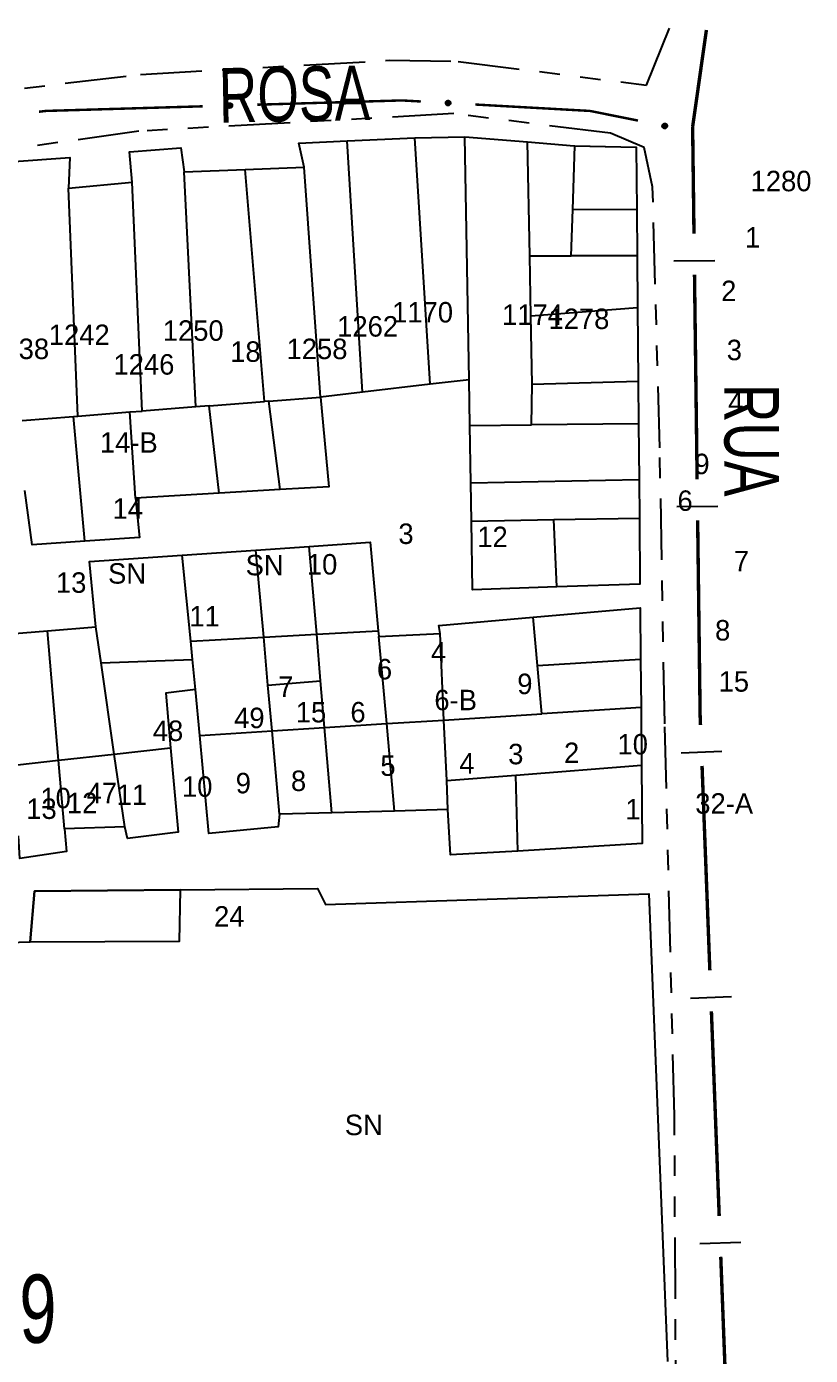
# Model space of a CAD drawing. Extents: x 203851 to 204958, y 4839055 to 4839989.
# Drawn here: x 204891.2 to 204948.7, y 4839267.4 to 4839364.7 of the extents above; entities that cross this region are included whole.
import ezdxf
from ezdxf.enums import TextEntityAlignment as Align

# ---------------------------------------------------------------- set-up
doc = ezdxf.new("R2010")
doc.units = 0
doc.header["$LTSCALE"] = 1.5
doc.header["$MEASUREMENT"] = 0
doc.linetypes.add('TRACO_25', pattern=[8, 3, -1, 1, -1, 1, -1])
for name, color, linetype in [('CD_MALHA_LOTES', 7, 'CONTINUOUS'), ('CD_TXT_QUADRA', 2, 'CONTINUOUS'), ('LM-LIM-SETORES-BAIRROS', 250, 'CONTINUOUS'), ('RU-QUADRA', 210, 'CONTINUOUS'), ('SV-EIXO-RUA-N-PAV', 6, 'CONTINUOUS'), ('SV-RUA-NAO-PAV', 7, 'CONTINUOUS'), ('SV-TXT-RUA-N-PAV', 7, 'CONTINUOUS'), ('SV-TXT-RUA-PAV', 7, 'CONTINUOUS'), ('Th_NmrPort', 1, 'CONTINUOUS')]:
    doc.layers.add(name, color=color, linetype=linetype)
doc.styles.add('ARIAL', font='ARIAL.SHX')

msp = doc.modelspace()

# ---------------------------------------------------------------- linework, layer by layer
at = {"layer": 'CD_MALHA_LOTES', "linetype": 'Continuous', "flags": 128}
for points in [[(204911.58, 4839354.44), (204911.19, 4839356.21), (204914.73, 4839356.37)], [(204914.73, 4839356.37), (204919.7, 4839356.58)], [(204915.86, 4839337.95), (204914.73, 4839356.37)], [(204919.7, 4839356.58), (204923.36, 4839356.67)], [(204920.81, 4839338.53), (204919.7, 4839356.58)], [(204923.36, 4839356.67), (204927.95, 4839356.29)], [(204923.67, 4839338.86), (204923.36, 4839356.67)], [(204927.95, 4839356.29), (204931.36, 4839356.01), (204931.41, 4839356.01)], [(204928.11, 4839347.95), (204927.95, 4839356.29)], [(204898.98, 4839353.34), (204898.79, 4839355.56), (204902.55, 4839355.86), (204902.79, 4839354.1)], [(204931.26, 4839351.33), (204931.41, 4839356.01)], [(204931.41, 4839356.01), (204935.92, 4839355.9), (204935.96, 4839351.31)], [(204890, 4839354.84), (204894.42, 4839355.16), (204894.31, 4839352.89)], [(204907.27, 4839354.27), (204911.58, 4839354.44)], [(204912.78, 4839337.58), (204911.58, 4839354.44)], [(204894.31, 4839352.89), (204898.98, 4839353.34)], [(204899.71, 4839336.57), (204898.98, 4839353.34)], [(204902.79, 4839354.1), (204907.27, 4839354.27)], [(204903.65, 4839336.88), (204902.79, 4839354.1)], [(204908.68, 4839337.27), (204907.27, 4839354.27)], [(204895, 4839336.2), (204894.31, 4839352.89)], [(204931.15, 4839347.95), (204931.26, 4839351.33)], [(204935.96, 4839351.31), (204931.26, 4839351.33)], [(204935.96, 4839351.31), (204935.99, 4839347.95)], [(204928.19, 4839343.55), (204928.11, 4839347.95)], [(204928.11, 4839347.95), (204931.15, 4839347.95)], [(204935.99, 4839347.95), (204931.15, 4839347.95)], [(204935.99, 4839347.95), (204936.02, 4839344.15)], [(204928.19, 4839343.55), (204936.02, 4839344.15)], [(204936.02, 4839344.15), (204936.07, 4839338.76)], [(204928.29, 4839338.55), (204928.19, 4839343.55)], [(204923.67, 4839338.86), (204920.81, 4839338.53)], [(204923.72, 4839335.52), (204923.67, 4839338.86)], [(204928.29, 4839338.55), (204936.07, 4839338.76)], [(204936.07, 4839338.76), (204936.09, 4839335.64)], [(204915.86, 4839337.95), (204912.78, 4839337.58)], [(204920.81, 4839338.53), (204915.86, 4839337.95)], [(204928.24, 4839335.56), (204928.29, 4839338.55)], [(204903.65, 4839336.88), (204899.71, 4839336.57)], [(204904.63, 4839336.95), (204903.65, 4839336.88)], [(204904.63, 4839336.95), (204908.68, 4839337.27)], [(204905.35, 4839330.55), (204904.63, 4839336.95)], [(204909, 4839337.29), (204908.68, 4839337.27)], [(204909, 4839337.29), (204912.78, 4839337.58)], [(204909.83, 4839330.81), (204909, 4839337.29)], [(204912.78, 4839337.58), (204913.39, 4839331.02)], [(204890.92, 4839335.88), (204894.68, 4839336.18)], [(204894.68, 4839336.18), (204895, 4839336.2)], [(204895.5, 4839327.03), (204894.68, 4839336.18)], [(204895, 4839336.2), (204898.8, 4839336.5)], [(204898.8, 4839336.5), (204899.71, 4839336.57)], [(204899.23, 4839330.19), (204898.8, 4839336.5)], [(204923.72, 4839335.52), (204928.24, 4839335.56)], [(204923.79, 4839331.3), (204923.72, 4839335.52)], [(204936.09, 4839335.64), (204928.24, 4839335.56)], [(204936.09, 4839335.64), (204936.13, 4839331.55)], [(204913.39, 4839331.02), (204909.83, 4839330.81)], [(204923.79, 4839331.3), (204936.13, 4839331.55)], [(204923.84, 4839328.51), (204923.79, 4839331.3)], [(204936.13, 4839331.55), (204936.15, 4839328.72)], [(204891.64, 4839326.76), (204891.11, 4839330.75)], [(204905.35, 4839330.55), (204899.23, 4839330.19)], [(204899.23, 4839330.19), (204899.52, 4839327.31)], [(204909.83, 4839330.81), (204905.35, 4839330.55)], [(204923.84, 4839328.51), (204929.87, 4839328.62)], [(204930.11, 4839323.68), (204923.93, 4839323.48), (204923.84, 4839328.51)], [(204929.87, 4839328.62), (204936.15, 4839328.72)], [(204930.11, 4839323.68), (204929.87, 4839328.62)], [(204936.15, 4839328.72), (204936.19, 4839323.88)], [(204899.52, 4839327.31), (204895.5, 4839327.03)], [(204895.5, 4839327.03), (204891.64, 4839326.76)], [(204902.64, 4839326.01), (204908.05, 4839326.38)], [(204908.05, 4839326.38), (204911.96, 4839326.65)], [(204908.62, 4839320), (204908.05, 4839326.38)], [(204911.96, 4839326.65), (204916.42, 4839326.95)], [(204912.5, 4839320.21), (204911.96, 4839326.65)], [(204916.42, 4839326.95), (204917.01, 4839320.46)], [(204896.32, 4839320.75), (204895.84, 4839325.54), (204902.64, 4839326.01)], [(204903.27, 4839319.7), (204902.64, 4839326.01)], [(204936.19, 4839323.88), (204930.11, 4839323.68)], [(204921.55, 4839320.28), (204921.46, 4839320.85), (204928.36, 4839321.46)], [(204928.36, 4839321.46), (204936.21, 4839322.15)], [(204928.69, 4839317.92), (204928.36, 4839321.46)], [(204936.21, 4839322.15), (204936.24, 4839318.4)], [(204888.27, 4839318.28), (204887.63, 4839320.05), (204892.77, 4839320.46)], [(204892.77, 4839320.46), (204896.32, 4839320.75)], [(204893.59, 4839310.98), (204892.77, 4839320.46)], [(204896.7, 4839318.11), (204896.32, 4839320.75)], [(204912.5, 4839320.21), (204917.01, 4839320.46)], [(204917.01, 4839320.46), (204917.05, 4839320.04)], [(204917.05, 4839320.04), (204921.55, 4839320.28)], [(204921.83, 4839313.93), (204921.55, 4839320.28)], [(204903.27, 4839319.7), (204908.62, 4839320)], [(204903.4, 4839318.37), (204903.27, 4839319.7)], [(204908.62, 4839320), (204912.5, 4839320.21)], [(204908.93, 4839316.48), (204908.62, 4839320)], [(204912.79, 4839316.79), (204912.5, 4839320.21)], [(204917.63, 4839313.67), (204917.05, 4839320.04)], [(204896.7, 4839318.11), (204903.4, 4839318.37)], [(204903.61, 4839316.17), (204903.4, 4839318.37)], [(204928.69, 4839317.92), (204936.24, 4839318.4)], [(204936.24, 4839318.4), (204936.27, 4839314.85)], [(204897.66, 4839311.43), (204896.7, 4839318.11)], [(204929.01, 4839314.39), (204928.69, 4839317.92)], [(204908.93, 4839316.48), (204912.79, 4839316.79)], [(204909.23, 4839313.14), (204908.93, 4839316.48)], [(204913.07, 4839313.38), (204912.79, 4839316.79)], [(204903.61, 4839316.17), (204901.45, 4839315.89), (204901.8, 4839311.88)], [(204903.93, 4839312.8), (204903.61, 4839316.17)], [(204921.83, 4839313.93), (204929.01, 4839314.39)], [(204936.27, 4839314.85), (204929.01, 4839314.39)], [(204936.27, 4839314.85), (204936.31, 4839310.63)], [(204913.07, 4839313.38), (204917.63, 4839313.67)], [(204917.63, 4839313.67), (204921.83, 4839313.93)], [(204918.21, 4839307.26), (204917.63, 4839313.67)], [(204922.03, 4839309.5), (204921.83, 4839313.93)], [(204903.93, 4839312.8), (204909.23, 4839313.14)], [(204909.78, 4839307.02), (204909.67, 4839306.11), (204904.6, 4839305.62), (204903.93, 4839312.8)], [(204909.23, 4839313.14), (204913.07, 4839313.38)], [(204909.78, 4839307.02), (204909.23, 4839313.14)], [(204913.6, 4839307.13), (204913.07, 4839313.38)], [(204897.66, 4839311.43), (204901.8, 4839311.88)], [(204901.8, 4839311.88), (204902.34, 4839305.7), (204898.63, 4839305.24), (204898.43, 4839306.1)], [(204889.71, 4839310.55), (204893.59, 4839310.98)], [(204893.59, 4839310.98), (204897.66, 4839311.43)], [(204894.02, 4839305.95), (204893.59, 4839310.98)], [(204898.43, 4839306.1), (204897.66, 4839311.43)], [(204927.1, 4839309.9), (204936.31, 4839310.63)], [(204936.31, 4839310.63), (204936.36, 4839304.87), (204927.24, 4839304.33)], [(204922.03, 4839309.5), (204927.1, 4839309.9)], [(204927.24, 4839304.33), (204927.1, 4839309.9)], [(204922.12, 4839307.37), (204922.03, 4839309.5)], [(204913.6, 4839307.13), (204909.78, 4839307.02)], [(204918.21, 4839307.26), (204913.6, 4839307.13)], [(204922.12, 4839307.37), (204918.21, 4839307.26)], [(204927.24, 4839304.33), (204922.3, 4839304.04), (204922.12, 4839307.37)], [(204894.02, 4839305.95), (204894.16, 4839304.29), (204890.74, 4839303.78), (204890.65, 4839305.44)], [(204898.43, 4839306.1), (204894.02, 4839305.95)], [(204902.51, 4839301.49), (204891.83, 4839301.39), (204891.51, 4839297.67)], [(204891.51, 4839297.67), (204902.45, 4839297.73), (204902.51, 4839301.49)], [(204902.51, 4839301.49), (204912.55, 4839301.59), (204913.15, 4839300.42), (204936.84, 4839301.19), (204938.22, 4839266.92)], [(204883.77, 4839287.02), (204883.3, 4839293.38), (204885.08, 4839297.49), (204891.51, 4839297.67)]]:
    msp.add_lwpolyline(points, dxfattribs=at)
at = {"layer": 'LM-LIM-SETORES-BAIRROS', "const_width": 0.25}
for points in [[(204940.05, 4839357.39), (204941.059, 4839364.492)], [(204940.061, 4839356.563), (204940.05, 4839357.39)], [(204940.15, 4839349.564), (204940.061, 4839356.563)], [(204940.379, 4839331.566), (204940.188, 4839346.564)], [(204940.6, 4839314.26), (204940.418, 4839328.566)], [(204940.626, 4839313.567), (204940.6, 4839314.26)], [(204941.312, 4839295.581), (204940.741, 4839310.57)], [(204941.998, 4839277.594), (204941.426, 4839292.583)], [(204942.684, 4839259.607), (204942.112, 4839274.596)]]:
    msp.add_lwpolyline(points, dxfattribs=at)
at = {"layer": 'LM-LIM-SETORES-BAIRROS'}
for points in [[(204941.675, 4839347.583), (204938.675, 4839347.545)], [(204941.905, 4839329.585), (204938.905, 4839329.547)], [(204942.202, 4839311.626), (204939.204, 4839311.512)], [(204942.887, 4839293.639), (204939.889, 4839293.525)], [(204943.573, 4839275.652), (204940.575, 4839275.538)]]:
    msp.add_lwpolyline(points, dxfattribs=at)
at = {"layer": 'RU-QUADRA', "linetype": 'Continuous', "flags": 128}
for points in [[(204890, 4839354.84), (204894.42, 4839355.16), (204894.31, 4839352.89), (204898.98, 4839353.34), (204898.79, 4839355.56), (204902.55, 4839355.86), (204902.79, 4839354.1), (204907.27, 4839354.27), (204911.58, 4839354.44), (204911.19, 4839356.21), (204914.73, 4839356.37), (204919.7, 4839356.58), (204923.36, 4839356.67), (204927.95, 4839356.29), (204931.36, 4839356.01), (204935.92, 4839355.9), (204935.96, 4839351.31), (204935.99, 4839347.95), (204936.02, 4839344.15), (204936.07, 4839338.76), (204936.09, 4839335.64), (204936.13, 4839331.55), (204936.15, 4839328.72), (204936.19, 4839323.88), (204930.11, 4839323.68), (204923.93, 4839323.48), (204923.84, 4839328.51), (204923.79, 4839331.3), (204923.72, 4839335.52), (204923.67, 4839338.86), (204920.81, 4839338.53), (204915.86, 4839337.95), (204912.78, 4839337.58), (204913.39, 4839331.02), (204909.83, 4839330.81), (204905.35, 4839330.55), (204899.23, 4839330.19), (204899.52, 4839327.31), (204895.5, 4839327.03), (204891.64, 4839326.76), (204891.11, 4839330.75)], [(204887.63, 4839320.05), (204892.77, 4839320.46), (204896.32, 4839320.75), (204895.84, 4839325.54), (204902.64, 4839326.01), (204908.05, 4839326.38), (204911.96, 4839326.65), (204916.42, 4839326.95), (204917.01, 4839320.46), (204917.05, 4839320.04), (204921.55, 4839320.28), (204921.46, 4839320.85), (204928.36, 4839321.46), (204936.21, 4839322.15), (204936.24, 4839318.4), (204936.27, 4839314.85), (204936.31, 4839310.63), (204936.36, 4839304.87), (204927.24, 4839304.33), (204922.3, 4839304.04), (204922.12, 4839307.37), (204918.21, 4839307.26), (204913.6, 4839307.13), (204909.78, 4839307.02), (204909.67, 4839306.11), (204904.6, 4839305.62), (204903.93, 4839312.8), (204903.61, 4839316.17), (204901.45, 4839315.89), (204901.8, 4839311.88), (204902.34, 4839305.7), (204898.63, 4839305.24), (204898.43, 4839306.1), (204894.02, 4839305.95), (204894.16, 4839304.29), (204890.74, 4839303.78)], [(204885.08, 4839297.49), (204891.51, 4839297.67), (204891.83, 4839301.39), (204902.51, 4839301.49), (204912.55, 4839301.59), (204913.15, 4839300.42), (204936.84, 4839301.19), (204938.22, 4839266.92)]]:
    msp.add_lwpolyline(points, dxfattribs=at)
at = {"layer": 'SV-EIXO-RUA-N-PAV', "const_width": 0.18}
for points in [[(204908.141, 4839359.017), (204918.136, 4839359.312)], [(204918.136, 4839359.312), (204918.73, 4839359.33)], [(204918.73, 4839359.33), (204920.134, 4839359.252)], [(204892.151, 4839358.5), (204892.65, 4839358.56)], [(204892.65, 4839358.56), (204904.142, 4839358.899)], [(204924.128, 4839359.029), (204932.115, 4839358.583)], [(204932.115, 4839358.583), (204932.53, 4839358.56)], [(204932.53, 4839358.56), (204936.044, 4839357.854)], [(204939.966, 4839357.067), (204940.054, 4839357.049)]]:
    msp.add_lwpolyline(points, dxfattribs=at)
at = {"layer": 'SV-EIXO-RUA-N-PAV'}
for points in [[(204921.993, 4839359.258), (204922.029, 4839359.291), (204922.067, 4839359.312), (204922.104, 4839359.321), (204922.138, 4839359.32), (204922.173, 4839359.315), (204922.207, 4839359.303), (204922.242, 4839359.28), (204922.275, 4839359.244), (204922.294, 4839359.204), (204922.305, 4839359.169), (204922.306, 4839359.133), (204922.3, 4839359.099), (204922.286, 4839359.064), (204922.263, 4839359.029), (204922.226, 4839358.996), (204922.189, 4839358.976), (204922.154, 4839358.969), (204922.118, 4839358.968), (204922.082, 4839358.973), (204922.049, 4839358.986), (204922.013, 4839359.009), (204921.982, 4839359.046), (204921.961, 4839359.083), (204921.953, 4839359.118), (204921.953, 4839359.153), (204921.957, 4839359.189), (204921.968, 4839359.223), (204921.993, 4839359.258)], [(204905.995, 4839359.064), (204906.028, 4839359.1), (204906.063, 4839359.124), (204906.099, 4839359.136), (204906.133, 4839359.138), (204906.169, 4839359.136), (204906.204, 4839359.127), (204906.24, 4839359.107), (204906.277, 4839359.074), (204906.299, 4839359.036), (204906.312, 4839359.002), (204906.316, 4839358.966), (204906.314, 4839358.932), (204906.303, 4839358.896), (204906.283, 4839358.859), (204906.249, 4839358.823), (204906.214, 4839358.8), (204906.179, 4839358.789), (204906.143, 4839358.785), (204906.107, 4839358.788), (204906.073, 4839358.797), (204906.036, 4839358.818), (204906.001, 4839358.852), (204905.977, 4839358.886), (204905.966, 4839358.921), (204905.963, 4839358.956), (204905.964, 4839358.992), (204905.973, 4839359.027), (204905.995, 4839359.064)], [(204937.886, 4839357.597), (204937.926, 4839357.625), (204937.967, 4839357.64), (204938.004, 4839357.643), (204938.038, 4839357.638), (204938.072, 4839357.628), (204938.104, 4839357.611), (204938.135, 4839357.583), (204938.163, 4839357.543), (204938.176, 4839357.501), (204938.181, 4839357.464), (204938.178, 4839357.429), (204938.168, 4839357.396), (204938.148, 4839357.363), (204938.121, 4839357.332), (204938.079, 4839357.305), (204938.04, 4839357.29), (204938.004, 4839357.288), (204937.968, 4839357.292), (204937.933, 4839357.302), (204937.902, 4839357.319), (204937.87, 4839357.347), (204937.844, 4839357.388), (204937.829, 4839357.428), (204937.826, 4839357.464), (204937.831, 4839357.499), (204937.84, 4839357.533), (204937.856, 4839357.566), (204937.886, 4839357.597)]]:
    msp.add_lwpolyline(points, close=True, dxfattribs=at)
for points in [[(204921.953, 4839359.153), (204922.305, 4839359.169)], [(204921.957, 4839359.189), (204922.294, 4839359.204)], [(204921.959, 4839359.172), (204922.295, 4839359.189)], [(204921.968, 4839359.223), (204922.275, 4839359.244)], [(204921.967, 4839359.206), (204922.28, 4839359.225)], [(204921.982, 4839359.239), (204922.255, 4839359.261)], [(204921.993, 4839359.258), (204922.242, 4839359.28)], [(204922.014, 4839359.275), (204922.217, 4839359.291)], [(204922.029, 4839359.291), (204922.207, 4839359.303)], [(204922.051, 4839359.303), (204922.181, 4839359.308)], [(204922.067, 4839359.312), (204922.173, 4839359.315)], [(204905.963, 4839358.956), (204906.312, 4839359.002)], [(204905.964, 4839358.992), (204906.299, 4839359.036)], [(204905.966, 4839358.921), (204906.316, 4839358.966)], [(204905.967, 4839358.975), (204906.301, 4839359.021)], [(204905.967, 4839358.938), (204906.313, 4839358.981)], [(204905.973, 4839359.027), (204906.277, 4839359.074)], [(204905.973, 4839359.009), (204906.283, 4839359.056)], [(204905.975, 4839358.903), (204906.312, 4839358.949)], [(204905.977, 4839358.886), (204906.314, 4839358.932)], [(204905.985, 4839359.044), (204906.255, 4839359.089)], [(204905.991, 4839358.868), (204906.304, 4839358.913)], [(204905.995, 4839359.064), (204906.24, 4839359.107)], [(204906.001, 4839358.852), (204906.303, 4839358.896)], [(204906.013, 4839359.083), (204906.215, 4839359.116)], [(204906.022, 4839358.836), (204906.29, 4839358.877)], [(204906.028, 4839359.1), (204906.204, 4839359.127)], [(204906.036, 4839358.818), (204906.283, 4839358.859)], [(204906.048, 4839359.114), (204906.177, 4839359.13)], [(204906.06, 4839358.81), (204906.258, 4839358.84)], [(204906.063, 4839359.124), (204906.169, 4839359.136)], [(204906.073, 4839358.797), (204906.249, 4839358.823)], [(204906.094, 4839358.793), (204906.225, 4839358.811)], [(204906.107, 4839358.788), (204906.214, 4839358.8)], [(204921.953, 4839359.118), (204922.306, 4839359.133)], [(204921.955, 4839359.135), (204922.303, 4839359.149)], [(204921.96, 4839359.099), (204922.3, 4839359.116)], [(204921.961, 4839359.083), (204922.3, 4839359.099)], [(204921.973, 4839359.063), (204922.289, 4839359.081)], [(204921.982, 4839359.046), (204922.286, 4839359.064)], [(204922.001, 4839359.029), (204922.272, 4839359.046)], [(204922.013, 4839359.009), (204922.263, 4839359.029)], [(204922.037, 4839358.999), (204922.237, 4839359.013)], [(204922.049, 4839358.986), (204922.226, 4839358.996)], [(204922.07, 4839358.98), (204922.201, 4839358.986)], [(204922.082, 4839358.973), (204922.189, 4839358.976)], [(204937.826, 4839357.464), (204938.178, 4839357.429)], [(204937.829, 4839357.428), (204938.168, 4839357.396)], [(204937.831, 4839357.499), (204938.181, 4839357.464)], [(204937.831, 4839357.481), (204938.177, 4839357.444)], [(204937.831, 4839357.444), (204938.169, 4839357.413)], [(204937.838, 4839357.407), (204938.153, 4839357.38)], [(204937.84, 4839357.533), (204938.176, 4839357.501)], [(204937.84, 4839357.516), (204938.174, 4839357.485)], [(204937.844, 4839357.388), (204938.148, 4839357.363)], [(204937.853, 4839357.548), (204938.165, 4839357.523)], [(204937.856, 4839357.566), (204938.163, 4839357.543)], [(204937.861, 4839357.369), (204938.131, 4839357.348)], [(204937.87, 4839357.347), (204938.121, 4839357.332)], [(204937.872, 4839357.579), (204938.145, 4839357.562)], [(204937.886, 4839357.597), (204938.135, 4839357.583)], [(204937.892, 4839357.335), (204938.092, 4839357.319)], [(204937.902, 4839357.319), (204938.079, 4839357.305)], [(204937.909, 4839357.611), (204938.112, 4839357.598)], [(204937.922, 4839357.311), (204938.053, 4839357.298)], [(204937.926, 4839357.625), (204938.104, 4839357.611)], [(204937.933, 4839357.302), (204938.04, 4839357.29)], [(204937.949, 4839357.633), (204938.079, 4839357.62)], [(204937.967, 4839357.64), (204938.072, 4839357.628)]]:
    msp.add_lwpolyline(points, dxfattribs=at)
at = {"layer": 'SV-RUA-NAO-PAV', "linetype": 'TRACO_25'}
for points in [[(204779.62, 4839515.69, 5.62), (204778.63, 4839514, 5.51), (204785.17, 4839464.41, 3.83), (204792.93, 4839406.88, 2.5), (204799.38, 4839364.17, 3.51), (204800.4, 4839358.6, 3.44), (204801.38, 4839357.74, 3.41), (204802.86, 4839357.05, 3.41), (204810.3, 4839356.2, 3.35), (204820.02, 4839355.86, 3.18), (204830.16, 4839355.95, 3), (204835.73, 4839356.05, 3.24), (204870.24, 4839357.76, 3.28), (204899.58, 4839361.24, 3.78), (204917.84, 4839362.27, 3.78), (204922.88, 4839362.19, 3.69), (204936.66, 4839360.45, 3.7), (204942.23, 4839374.23, 3.66), (204941.67, 4839382.65, 3.67)], [(204938.85, 4839259.52, 3.44), (204938.72, 4839284.93, 3.22), (204938.01, 4839313.66, 3.14), (204937.64, 4839333.88, 3.47), (204937.12, 4839353.01, 3.5), (204936.49, 4839355.88, 3.5), (204934.02, 4839356.92, 3.5), (204922.54, 4839358.36, 3.38), (204899.47, 4839357.08, 3.3), (204875.39, 4839353.7, 3.44), (204852.72, 4839352.68, 3.2), (204825.35, 4839351.52, 3.17), (204812.2, 4839350.88, 3.22), (204800.67, 4839348.48, 3.3), (204795.43, 4839344.06, 3.25), (204793.77, 4839339.78, 3.25), (204793.51, 4839334.22, 3.07), (204794.68, 4839307.95, 3.26), (204796.77, 4839284.57, 3.16), (204800.27, 4839270.09, 3.09), (204804.7, 4839253.61, 2.95)]]:
    msp.add_polyline3d(points, dxfattribs=at)

# ---------------------------------------------------------------- texts
at = {"layer": 'CD_TXT_QUADRA', "style": 'ARIAL', "width": 0.7}
msp.add_text('348845349', height=5, dxfattribs=at).set_placement((204868.96, 4839268.29))
at = {"layer": 'SV-TXT-RUA-N-PAV', "style": 'ARIAL', "width": 0.7}
msp.add_text('ROSA', height=4, rotation=1, dxfattribs=at).set_placement((204905.36, 4839357.7))
at = {"layer": 'SV-TXT-RUA-PAV', "style": 'ARIAL', "width": 0.7}
msp.add_text('RUA', height=4, rotation=270, dxfattribs=at).set_placement((204942.381, 4839338.564))
at = {"layer": 'Th_NmrPort', "color": 1}
for s, p in [('1280', (204944.299, 4839353.424)), ('1', (204943.889, 4839349.294)), ('2', (204942.139, 4839345.374)), ('1170', (204918.03, 4839343.808)), ('1174', (204926.084, 4839343.636)), ('1278', (204929.486, 4839343.329)), ('1242', (204892.87, 4839342.158)), ('1250', (204901.22, 4839342.468)), ('1262', (204914.003, 4839342.774)), ('1238', (204888.43, 4839341.128)), ('18', (204906.163, 4839340.924)), ('1258', (204910.293, 4839341.124)), ('3', (204942.549, 4839341.044)), ('1246', (204897.61, 4839339.988)), ('4', (204942.652, 4839337.226)), ('14-B', (204896.614, 4839334.266)), ('9', (204940.179, 4839332.694)), ('14', (204897.54, 4839329.423)), ('6', (204938.939, 4839330.004)), ('3', (204918.487, 4839327.58)), ('12', (204924.27, 4839327.347)), ('10', (204911.782, 4839325.341)), ('7', (204943.069, 4839325.574)), ('SN', (204897.212, 4839324.671)), ('SN', (204907.292, 4839325.281)), ('13', (204893.392, 4839324.001)), ('11', (204903.17, 4839321.536)), ('8', (204941.695, 4839320.506)), ('4', (204920.875, 4839318.886)), ('6', (204916.915, 4839317.656)), ('9', (204927.199, 4839316.578)), ('15', (204941.955, 4839316.756)), ('7', (204909.675, 4839316.376)), ('6-B', (204921.125, 4839315.396)), ('49', (204906.45, 4839314.083)), ('15', (204910.97, 4839314.503)), ('6', (204914.97, 4839314.503)), ('48', (204900.49, 4839313.143)), ('10', (204934.545, 4839312.156)), ('4', (204922.955, 4839310.756)), ('3', (204926.535, 4839311.436)), ('2', (204930.625, 4839311.526)), ('5', (204917.165, 4839310.586)), ('10', (204902.629, 4839309.052)), ('9', (204906.565, 4839309.306)), ('8', (204910.615, 4839309.476)), ('10', (204892.253, 4839308.212)), ('12', (204894.199, 4839307.852)), ('47', (204895.64, 4839308.583)), ('11', (204897.842, 4839308.449)), ('32-A', (204940.245, 4839307.816)), ('13', (204891.219, 4839307.432)), ('1', (204935.119, 4839307.392)), ('24', (204904.98, 4839299.54)), ('SN', (204914.56, 4839284.26))]:
    msp.add_text(s, height=1.5, dxfattribs=at).set_placement(p, align=Align.MIDDLE_LEFT)

doc.saveas('drawing.dxf')
